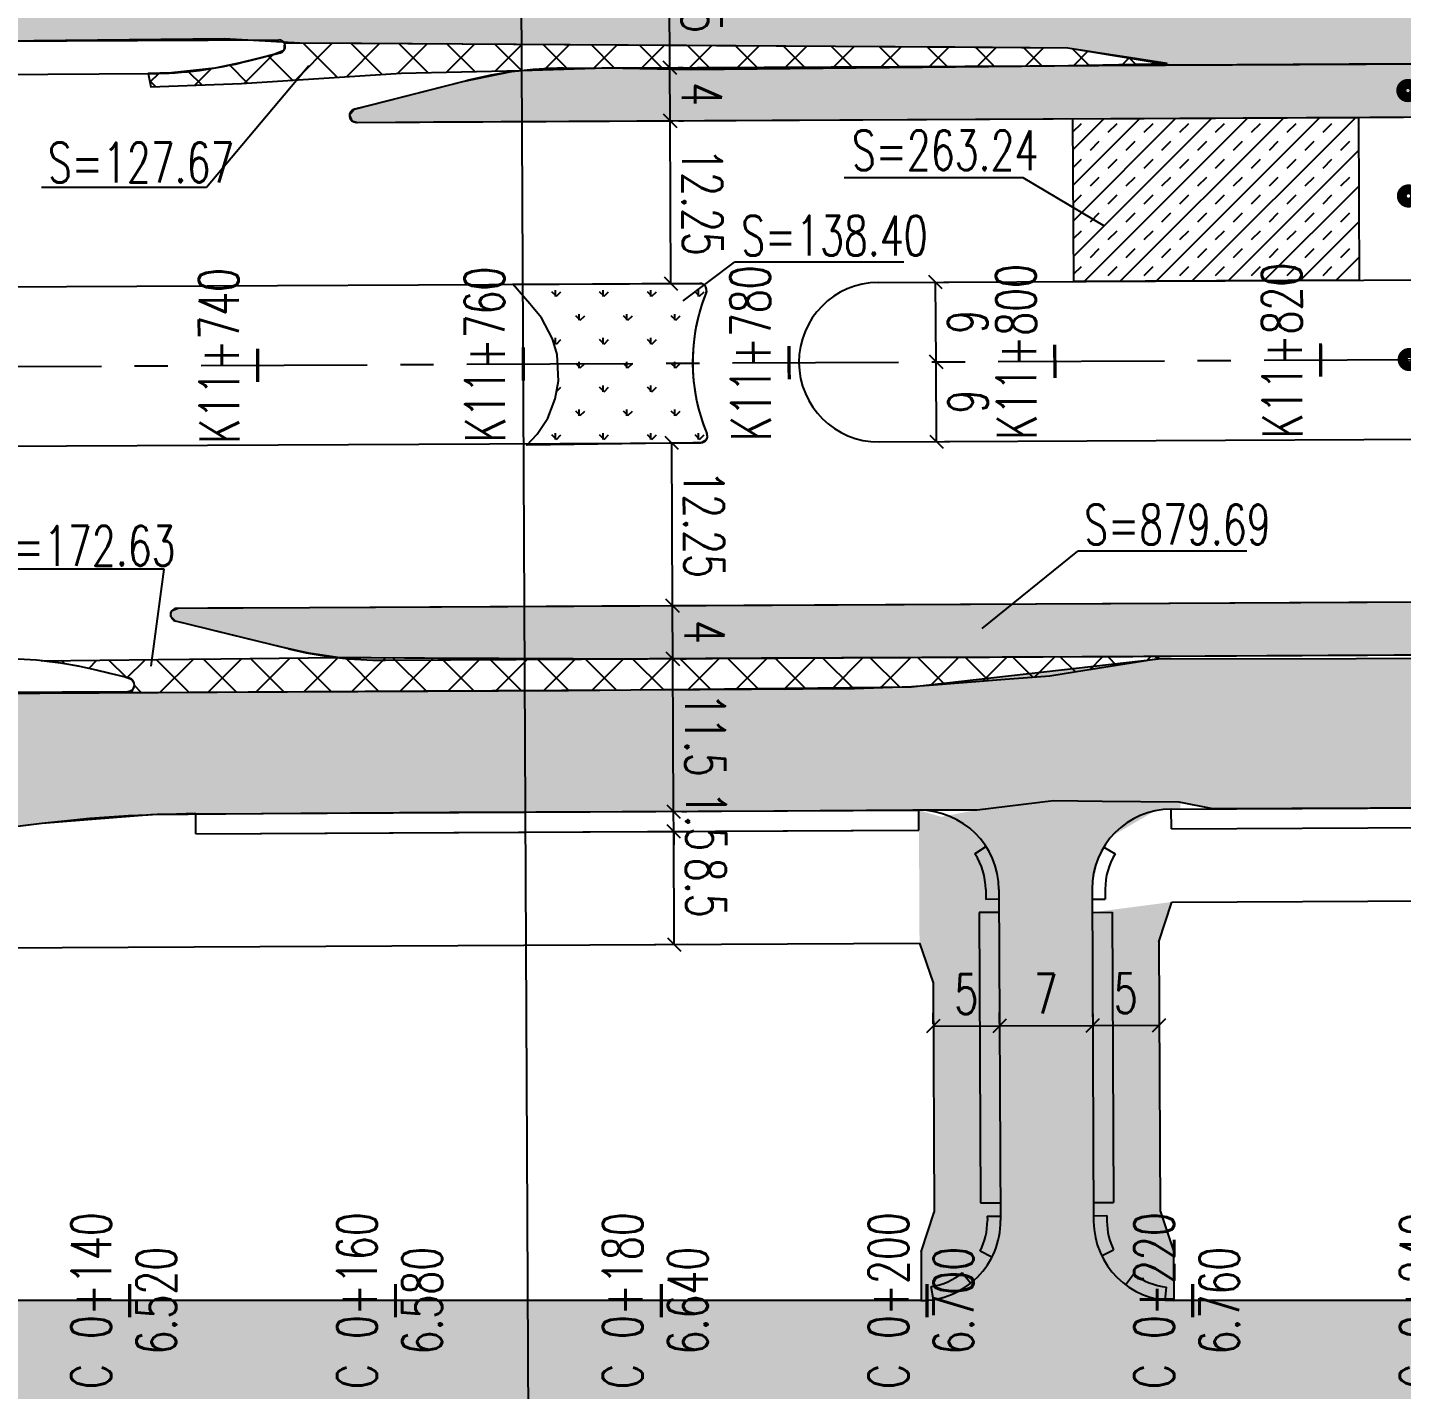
# Model space of a CAD drawing. Extents: x 113363 to 119694, y 18926 to 19620.
# Drawn here: x 115889.9 to 115993.3, y 19198.3 to 19300.8 of the extents above; entities that cross this region are included whole.
import ezdxf
from ezdxf.enums import TextEntityAlignment as Align

# ---------------------------------------------------------------- set-up
doc = ezdxf.new("R2010")
doc.units = 0
doc.linetypes.add('CENTER', pattern=[2, 1.25, -0.25, 0.25, -0.25])
doc.linetypes.add('CONTINOUS', pattern=[0])
for name, color, linetype in [('AXIS', 2, 'Continuous'), ('FW', 4, 'Continuous'), ('SZ-ZH-DIM', 7, 'Continuous'), ('人行道', 1, 'Continuous'), ('功能带', 2, 'Continuous'), ('对应标注', 1, 'Continuous'), ('拼接线', 7, 'Continuous'), ('无障碍', 3, 'Continuous'), ('树池绿化', 3, 'Continuous'), ('横断面宽度标注', 7, 'Continuous'), ('立道牙', 5, 'Continuous'), ('综合填充层', 12, 'Continuous'), ('计量填充层1', 30, 'Continuous'), ('计量填充层2', 241, 'Continuous'), ('计量填充层5', 100, 'Continuous'), ('辅助填充', 3, 'Continuous')]:
    doc.layers.add(name, color=color, linetype=linetype)
doc.styles.add('gpsxw', font='txt.shx', dxfattribs={"width": 0.7, "bigfont": 'hztxt.shx'})
doc.styles.add('hysztext', font='txtd.shx', dxfattribs={"width": 0.7, "bigfont": 'hztxt.shx'})
doc.styles.add('txtd', font='txtd.shx', dxfattribs={"width": 0.7, "bigfont": 'hztxt.shx'})
doc.dimstyles.get("Standard").update_dxf_attribs({"dimtxt": 3, "dimasz": 1, "dimexe": 1, "dimexo": 0.625, "dimgap": 0.9, "dimtad": 1, "dimdsep": 46, "dimtxsty": 'txtd', "dimblk": 'OBLIQUE', "dimcen": 0.09, "dimclrd": 256, "dimadec": 0, "dimazin": 0, "dimtfac": 1, "dimtix": 1, "dimtmove": 2, "dimatfit": 3, "dimfxl": 1, "dimtolj": 1, "dimtzin": 0, "dimlwd": -1, "dimarcsym": 0})
pattern_1 = [(90, (0, 0), (-1.79605, 1.79605), [0.47625, -3.11585]), (45, (0, 0), (-1.796051224, 1.796051224), [0.47625, -2.06375]), (135, (0, 0), (-1.796051224, -1.796051224), [0.47625, -2.06375])]

# ---------------------------------------------------------------- blocks, each defined once
blk = doc.blocks.new('_Oblique')
at = {"color": 0, "linetype": 'ByBlock', "lineweight": -2}
blk.add_line((-0.5, -0.5), (0.5, 0.5), dxfattribs=at)
blk = doc.blocks.new('*U196')
at = {"layer": '横断面宽度标注', "color": 0, "linetype": 'CONTINOUS', "lineweight": -2, "transparency": 16777216}
for p, q in [((115937.06, 19240.32), (115939.55, 19240.33)), ((115937.1, 19231.82), (115939.59, 19231.83))]:
    blk.add_line(p, q, dxfattribs=at)
at = {"layer": '横断面宽度标注', "linetype": 'CONTINOUS', "transparency": 16777216}
blk.add_line((115938.59, 19231.82), (115938.55, 19240.32), dxfattribs=at)
for p, rotation in [((115938.55, 19240.32), 90.28595695234429), ((115938.59, 19231.82), 270.2859569523443)]:
    blk.add_blockref('_Oblique', p, dxfattribs=dict(at, rotation=rotation))
at = {"layer": '横断面宽度标注', "color": 0, "linetype": 'CONTINOUS', "transparency": 16777216, "insert": (115940.97, 19236.09), "char_height": 3, "width": 0.000000001, "attachment_point": 5, "rotation": 270.286, "style": 'txtd'}
blk.add_mtext('\\A1;8.5', dxfattribs=at)
blk = doc.blocks.new('*U197')
at = {"layer": '横断面宽度标注', "linetype": 'CONTINOUS', "transparency": 16777216}
for p, q in [((115938.54, 19241.82), (115938.54, 19242.82)), ((115938.55, 19240.32), (115938.54, 19241.82)), ((115938.55, 19240.32), (115938.55, 19239.32))]:
    blk.add_line(p, q, dxfattribs=at)
at = {"layer": '横断面宽度标注', "color": 0, "linetype": 'CONTINOUS', "lineweight": -2, "transparency": 16777216}
for p, q in [((115939.17, 19241.83), (115939.54, 19241.83)), ((115937.06, 19240.32), (115939.55, 19240.33))]:
    blk.add_line(p, q, dxfattribs=at)
at = {"layer": '横断面宽度标注', "linetype": 'CONTINOUS', "transparency": 16777216}
for p, rotation in [((115938.54, 19241.82), 270.2859569526877), ((115938.55, 19240.32), 90.28595695268774)]:
    blk.add_blockref('_Oblique', p, dxfattribs=dict(at, rotation=rotation))
at = {"layer": '横断面宽度标注', "color": 0, "linetype": 'CONTINOUS', "transparency": 16777216, "insert": (115940.98, 19241.09), "char_height": 3, "width": 0.000000001, "attachment_point": 5, "rotation": 270.286, "style": 'txtd'}
blk.add_mtext('\\A1;1.5', dxfattribs=at)
blk = doc.blocks.new('*U198')
at = {"layer": '横断面宽度标注', "linetype": 'CONTINOUS', "transparency": 16777216}
blk.add_line((115938.54, 19241.82), (115938.48, 19253.32), dxfattribs=at)
at = {"layer": '横断面宽度标注', "color": 0, "linetype": 'CONTINOUS', "lineweight": -2, "transparency": 16777216}
for p, q in [((115939.11, 19253.33), (115939.48, 19253.33)), ((115939.17, 19241.83), (115939.54, 19241.83))]:
    blk.add_line(p, q, dxfattribs=at)
at = {"layer": '横断面宽度标注', "linetype": 'CONTINOUS', "transparency": 16777216}
for p, rotation in [((115938.48, 19253.32), 90.28595695268774), ((115938.54, 19241.82), 270.2859569526877)]:
    blk.add_blockref('_Oblique', p, dxfattribs=dict(at, rotation=rotation))
at = {"layer": '横断面宽度标注', "color": 0, "linetype": 'CONTINOUS', "transparency": 16777216, "insert": (115940.91, 19247.59), "char_height": 3, "width": 0.000000001, "attachment_point": 5, "rotation": 270.286, "style": 'txtd'}
blk.add_mtext('\\A1;11.5', dxfattribs=at)
blk = doc.blocks.new('*U199')
at = {"layer": '横断面宽度标注', "linetype": 'CONTINOUS', "transparency": 16777216}
blk.add_line((115938.48, 19253.32), (115938.46, 19257.32), dxfattribs=at)
at = {"layer": '横断面宽度标注', "color": 0, "linetype": 'CONTINOUS', "lineweight": -2, "transparency": 16777216}
for p, q in [((115939.09, 19257.33), (115939.46, 19257.33)), ((115939.11, 19253.33), (115939.48, 19253.33))]:
    blk.add_line(p, q, dxfattribs=at)
at = {"layer": '横断面宽度标注', "linetype": 'CONTINOUS', "transparency": 16777216}
for p, rotation in [((115938.46, 19257.32), 90.28595695268774), ((115938.48, 19253.32), 270.2859569526877)]:
    blk.add_blockref('_Oblique', p, dxfattribs=dict(at, rotation=rotation))
at = {"layer": '横断面宽度标注', "color": 0, "linetype": 'CONTINOUS', "transparency": 16777216, "insert": (115940.87, 19255.34), "char_height": 3, "width": 0.000000001, "attachment_point": 5, "rotation": 270.286, "style": 'txtd'}
blk.add_mtext('\\A1;4', dxfattribs=at)
blk = doc.blocks.new('*U200')
at = {"layer": '横断面宽度标注', "linetype": 'CONTINOUS', "transparency": 16777216}
blk.add_line((115938.46, 19257.32), (115938.4, 19269.57), dxfattribs=at)
at = {"layer": '横断面宽度标注', "color": 0, "linetype": 'CONTINOUS', "lineweight": -2, "transparency": 16777216}
for p, q in [((115939.03, 19269.58), (115939.4, 19269.58)), ((115939.09, 19257.33), (115939.46, 19257.33))]:
    blk.add_line(p, q, dxfattribs=at)
at = {"layer": '横断面宽度标注', "linetype": 'CONTINOUS', "transparency": 16777216}
for p, rotation in [((115938.4, 19269.57), 90.28595695268774), ((115938.46, 19257.32), 270.2859569526877)]:
    blk.add_blockref('_Oblique', p, dxfattribs=dict(at, rotation=rotation))
at = {"layer": '横断面宽度标注', "color": 0, "linetype": 'CONTINOUS', "transparency": 16777216, "insert": (115940.83, 19263.46), "char_height": 3, "width": 0.000000001, "attachment_point": 5, "rotation": 270.286, "style": 'txtd'}
blk.add_mtext('\\A1;12.25', dxfattribs=at)
blk = doc.blocks.new('*U201')
at = {"layer": '横断面宽度标注', "linetype": 'CONTINOUS', "transparency": 16777216}
blk.add_line((115958.32, 19269.67), (115958.29, 19275.67), dxfattribs=at)
at = {"layer": '横断面宽度标注', "color": 0, "linetype": 'CONTINOUS', "lineweight": -2, "transparency": 16777216}
for p, q in [((115958.91, 19275.68), (115959.29, 19275.68)), ((115958.94, 19269.68), (115959.32, 19269.68))]:
    blk.add_line(p, q, dxfattribs=at)
at = {"layer": '横断面宽度标注', "linetype": 'CONTINOUS', "transparency": 16777216}
for p, rotation in [((115958.29, 19275.67), 90.28595695268774), ((115958.32, 19269.67), 270.2859569526877)]:
    blk.add_blockref('_Oblique', p, dxfattribs=dict(at, rotation=rotation))
at = {"layer": '横断面宽度标注', "color": 0, "linetype": 'CONTINOUS', "transparency": 16777216, "insert": (115960.7, 19272.69), "char_height": 3, "width": 0.000000001, "attachment_point": 5, "rotation": 270.286, "style": 'txtd'}
blk.add_mtext('\\A1;6', dxfattribs=at)
blk = doc.blocks.new('*U203')
at = {"layer": '横断面宽度标注', "linetype": 'CONTINOUS', "transparency": 16777216}
blk.add_line((115958.29, 19275.67), (115958.26, 19281.67), dxfattribs=at)
at = {"layer": '横断面宽度标注', "color": 0, "linetype": 'CONTINOUS', "lineweight": -2, "transparency": 16777216}
for p, q in [((115958.88, 19281.68), (115959.26, 19281.68)), ((115958.91, 19275.68), (115959.29, 19275.68))]:
    blk.add_line(p, q, dxfattribs=at)
at = {"layer": '横断面宽度标注', "linetype": 'CONTINOUS', "transparency": 16777216}
for p, rotation in [((115958.26, 19281.67), 90.28595695268774), ((115958.29, 19275.67), 270.2859569526877)]:
    blk.add_blockref('_Oblique', p, dxfattribs=dict(at, rotation=rotation))
at = {"layer": '横断面宽度标注', "color": 0, "linetype": 'CONTINOUS', "transparency": 16777216, "insert": (115960.67, 19278.69), "char_height": 3, "width": 0.000000001, "attachment_point": 5, "rotation": 270.286, "style": 'txtd'}
blk.add_mtext('\\A1;6', dxfattribs=at)
blk = doc.blocks.new('*U204')
at = {"layer": '横断面宽度标注', "linetype": 'CONTINOUS', "transparency": 16777216}
blk.add_line((115938.34, 19281.57), (115938.28, 19293.82), dxfattribs=at)
at = {"layer": '横断面宽度标注', "color": 0, "linetype": 'CONTINOUS', "lineweight": -2, "transparency": 16777216}
for p, q in [((115938.91, 19293.83), (115939.28, 19293.83)), ((115938.97, 19281.58), (115939.34, 19281.58))]:
    blk.add_line(p, q, dxfattribs=at)
at = {"layer": '横断面宽度标注', "linetype": 'CONTINOUS', "transparency": 16777216}
for p, rotation in [((115938.28, 19293.82), 90.28595695268774), ((115938.34, 19281.57), 270.2859569526877)]:
    blk.add_blockref('_Oblique', p, dxfattribs=dict(at, rotation=rotation))
at = {"layer": '横断面宽度标注', "color": 0, "linetype": 'CONTINOUS', "transparency": 16777216, "insert": (115940.71, 19287.71), "char_height": 3, "width": 0.000000001, "attachment_point": 5, "rotation": 270.286, "style": 'txtd'}
blk.add_mtext('\\A1;12.25', dxfattribs=at)
blk = doc.blocks.new('*U205')
at = {"layer": '横断面宽度标注', "linetype": 'CONTINOUS', "transparency": 16777216}
blk.add_line((115938.28, 19293.82), (115938.26, 19297.82), dxfattribs=at)
at = {"layer": '横断面宽度标注', "color": 0, "linetype": 'CONTINOUS', "lineweight": -2, "transparency": 16777216}
for p, q in [((115938.89, 19297.83), (115939.26, 19297.83)), ((115938.91, 19293.83), (115939.28, 19293.83))]:
    blk.add_line(p, q, dxfattribs=at)
at = {"layer": '横断面宽度标注', "linetype": 'CONTINOUS', "transparency": 16777216}
for p, rotation in [((115938.26, 19297.82), 90.28595695268774), ((115938.28, 19293.82), 270.2859569526877)]:
    blk.add_blockref('_Oblique', p, dxfattribs=dict(at, rotation=rotation))
at = {"layer": '横断面宽度标注', "color": 0, "linetype": 'CONTINOUS', "transparency": 16777216, "insert": (115940.67, 19295.84), "char_height": 3, "width": 0.000000001, "attachment_point": 5, "rotation": 270.286, "style": 'txtd'}
blk.add_mtext('\\A1;4', dxfattribs=at)
blk = doc.blocks.new('*U206')
at = {"layer": '横断面宽度标注', "linetype": 'CONTINOUS', "transparency": 16777216}
blk.add_line((115938.26, 19297.82), (115938.21, 19309.32), dxfattribs=at)
at = {"layer": '横断面宽度标注', "color": 0, "linetype": 'CONTINOUS', "lineweight": -2, "transparency": 16777216}
for p, q in [((115938.83, 19309.33), (115939.21, 19309.33)), ((115938.89, 19297.83), (115939.26, 19297.83))]:
    blk.add_line(p, q, dxfattribs=at)
at = {"layer": '横断面宽度标注', "linetype": 'CONTINOUS', "transparency": 16777216}
for p, rotation in [((115938.21, 19309.32), 90.28595695268774), ((115938.26, 19297.82), 270.2859569526877)]:
    blk.add_blockref('_Oblique', p, dxfattribs=dict(at, rotation=rotation))
at = {"layer": '横断面宽度标注', "color": 0, "linetype": 'CONTINOUS', "transparency": 16777216, "insert": (115940.63, 19303.59), "char_height": 3, "width": 0.000000001, "attachment_point": 5, "rotation": 270.286, "style": 'txtd'}
blk.add_mtext('\\A1;11.5', dxfattribs=at)
blk = doc.blocks.new('*U326')
at = {"layer": '横断面宽度标注', "color": 0, "linetype": 'CONTINOUS', "lineweight": -2, "transparency": 16777216}
for p, q in [((115958.08, 19225.85), (115958.08, 19226.66)), ((115963.08, 19225.88), (115963.08, 19226.69))]:
    blk.add_line(p, q, dxfattribs=at)
at = {"layer": '横断面宽度标注', "linetype": 'CONTINOUS', "transparency": 16777216}
blk.add_line((115958.08, 19225.66), (115963.08, 19225.69), dxfattribs=at)
for p, rotation in [((115958.08, 19225.66), 180.2859569522713), ((115963.08, 19225.69), 0.2859569522712865)]:
    blk.add_blockref('_Oblique', p, dxfattribs=dict(at, rotation=rotation))
at = {"layer": '横断面宽度标注', "color": 0, "linetype": 'CONTINOUS', "transparency": 16777216, "insert": (115960.57, 19228.08), "char_height": 3, "width": 0.000000001, "attachment_point": 5, "rotation": 0.286, "style": 'txtd'}
blk.add_mtext('\\A1;5', dxfattribs=at)
blk = doc.blocks.new('*U327')
at = {"layer": '横断面宽度标注', "color": 0, "linetype": 'CONTINOUS', "lineweight": -2, "transparency": 16777216}
for p, q in [((115963.08, 19225.88), (115963.08, 19226.69)), ((115970.08, 19226.35), (115970.08, 19226.72))]:
    blk.add_line(p, q, dxfattribs=at)
at = {"layer": '横断面宽度标注', "linetype": 'CONTINOUS', "transparency": 16777216}
blk.add_line((115963.08, 19225.69), (115970.08, 19225.72), dxfattribs=at)
for p, rotation in [((115963.08, 19225.69), 180.2859569522688), ((115970.08, 19225.72), 0.2859569522688312)]:
    blk.add_blockref('_Oblique', p, dxfattribs=dict(at, rotation=rotation))
at = {"layer": '横断面宽度标注', "color": 0, "linetype": 'CONTINOUS', "transparency": 16777216, "insert": (115966.57, 19228.11), "char_height": 3, "width": 0.000000001, "attachment_point": 5, "rotation": 0.286, "style": 'txtd'}
blk.add_mtext('\\A1;7', dxfattribs=at)
blk = doc.blocks.new('*U328')
at = {"layer": '横断面宽度标注', "color": 0, "linetype": 'CONTINOUS', "lineweight": -2, "transparency": 16777216}
for p, q in [((115970.08, 19226.35), (115970.08, 19226.72)), ((115975.08, 19225.12), (115975.09, 19224.75))]:
    blk.add_line(p, q, dxfattribs=at)
at = {"layer": '横断面宽度标注', "linetype": 'CONTINOUS', "transparency": 16777216}
blk.add_line((115970.08, 19225.72), (115975.08, 19225.75), dxfattribs=at)
for p, rotation in [((115970.08, 19225.72), 180.2859569522688), ((115975.08, 19225.75), 0.2859569522688312)]:
    blk.add_blockref('_Oblique', p, dxfattribs=dict(at, rotation=rotation))
at = {"layer": '横断面宽度标注', "color": 0, "linetype": 'CONTINOUS', "transparency": 16777216, "insert": (115972.57, 19228.14), "char_height": 3, "width": 0.000000001, "attachment_point": 5, "rotation": 0.286, "style": 'txtd'}
blk.add_mtext('\\A1;5', dxfattribs=at)

msp = doc.modelspace()

# ---------------------------------------------------------------- hatches: boundary and pattern name
at = {"layer": '综合填充层', "linetype": 'CONTINOUS'}
h = msp.add_hatch(dxfattribs=at)
h.set_pattern_fill('CROSS', color=256, scale=0.25, style=0)
h.paths.add_polyline_path([(116116.336, 19216.256), (116113.593, 19210), (116113.593, 19205), (116096.381, 19205), (116080.325, 19205), (116051.812, 19205), (116021.161, 19205), (115995.825, 19205), (115976.184, 19205), (115976.166, 19208.762), (115975.151, 19211.757), (115975.05, 19232.007), (115976.035, 19235.012), (115970.038, 19234.23), (115970.033, 19235.23), (115970.03, 19235.982), (115970.534, 19238.419), (115971.526, 19239.976), (115974.784, 19241.881), (115976.69, 19242.015), (115976.69, 19242.533), (115967.143, 19242.616), (115963.237, 19242.246), (115960.353, 19241.75), (115958.69, 19241.419), (115957, 19241.917), (115957.05, 19231.917), (115958.065, 19228.922), (115958.151, 19211.672), (115957.166, 19208.667), (115957.154, 19205), (115943.544, 19205), (115858.841, 19205), (115762.56, 19205), (115761.743, 19205.067), (115760.764, 19205.334), (115760.108, 19205.642), (115759.586, 19205.981), (115759.218, 19206.28), (115758.665, 19206.864), (115758.159, 19207.625), (115757.87, 19208.377), (115756.467, 19192.657), (115755.75, 19189.794), (115761.528, 19187.02), (115766.969, 19192), (115863.815, 19192), (115958.934, 19192), (116089.664, 19192), (116127.708, 19192), (116139.465, 19192), (116145.717, 19189.101), (116149.285, 19191.723), (116150.43, 19192.693), (116149.867, 19194.091), (116147.572, 19196.346), (116143.652, 19200.076), (116140.997, 19202.519), (116139.358, 19204.007), (116134.813, 19204), (116131.638, 19204), (116129.627, 19204), (116128.256, 19204), (116127.132, 19204), (116126.705, 19204.173), (116126.618, 19204.682), (116127.176, 19205.545), (116127.836, 19206.71), (116128.466, 19208.102), (116128.966, 19209.567), (116129.294, 19210.924), (116129.398, 19211.512), (116129.523, 19212.3), (116128.47, 19213.208), (116126.8, 19214.536), (116125.398, 19215.636), (116123.787, 19217.118), (116122.724, 19218.095), (116121.826, 19218.92), (116121.079, 19219.607), (116120.724, 19219.49), (116116.887, 19217.155)])
at = {"layer": '计量填充层1'}
h = msp.add_hatch(dxfattribs=at)
h.set_pattern_fill('NET', color=256, scale=0.8, angle=45, style=0)
h.paths.add_polyline_path([(115975.68, 19298.127), (115972.637, 19298.605), (115971.128, 19298.842), (115969.988, 19299.021), (115968.203, 19299.301), (115959.704, 19299.355), (115941.78, 19299.47), (115915.055, 19299.642), (115909.252, 19299.679), (115909.207, 19299.11), (115908.52, 19298.834), (115907.354, 19298.537), (115905.923, 19298.177), (115904.001, 19297.79), (115900.749, 19297.427), (115898.996, 19297.378), (115899.203, 19296.379), (115906.01, 19296.635), (115918.034, 19297.398), (115927.124, 19297.604), (115933.449, 19297.8), (115939.872, 19297.674), (115967.196, 19297.968)])
h = msp.add_hatch(dxfattribs=at)
h.set_pattern_fill('NET', color=256, scale=0.8, angle=45, style=0)
h.paths.add_polyline_path([(115975.023, 19253.32), (115968.851, 19252.34), (115966.852, 19252.022), (115963.489, 19251.753), (115958.436, 19251.367), (115956.451, 19251.215), (115952.165, 19251.049), (115940.512, 19250.988), (115919.727, 19250.88), (115897.733, 19250.765), (115897.958, 19251.275), (115897.953, 19251.488), (115897.799, 19251.744), (115897.177, 19251.955), (115896.12, 19252.214), (115894.969, 19252.495), (115893.855, 19252.74), (115892.6, 19252.963), (115890.955, 19253.174), (115899.74, 19253.266), (115904.462, 19253.316), (115911.043, 19253.386), (115914.189, 19253.419), (115936.566, 19253.315), (115946.008, 19253.362), (115955.654, 19253.41), (115962.311, 19253.443), (115970.397, 19253.484), (115973.1, 19253.497), (115975.016, 19253.507)])
at = {"layer": '计量填充层2'}
h = msp.add_hatch(dxfattribs=at)
h.set_pattern_fill('TRANS', color=256, scale=0.4, angle=45, style=0)
h.paths.add_polyline_path([(116540.299, 19298.996), (116540.311, 19296.918), (116428.995, 19296.273), (116429.491, 19296.813), (116429.31, 19297.159), (116427.362, 19297.347), (116378.402, 19299.551), (116368.314, 19299.97), (116323.077, 19299.744), (116307.22, 19299.789), (116258.99, 19299.557), (116213.718, 19299.368), (116192.121, 19299.322), (116178.041, 19299.293), (116135.653, 19298.809), (115975.916, 19298.012), (115968.203, 19299.301), (115910.417, 19299.671), (115904.744, 19300), (115890.385, 19299.835), (115810.954, 19299.439), (115785.566, 19299.335), (115774.813, 19299.672), (115768.256, 19300.592), (115763.076, 19302.963), (115755.183, 19308.803), (115755.276, 19309.789), (115752.029, 19313.518), (115749.546, 19317.026), (115747.688, 19320.46), (115754.376, 19323.854), (115756.562, 19320.169), (115759.085, 19316.888), (115761.579, 19314.358), (115764.2, 19312.258), (115768.175, 19309.885), (115770.958, 19308.684), (115775.48, 19307.39), (115779.964, 19306.828), (115782.958, 19306.799), (115813.309, 19306.95), (115820.588, 19306.911), (115824.175, 19307.333), (115825.464, 19308.625), (115825.757, 19310.48), (115824.996, 19312.038), (115823.86, 19312.803), (115822.781, 19312.998), (115822.759, 19317.498), (115823.695, 19317.502), (115825.276, 19317.705), (115827.002, 19318.474), (115827.884, 19319.174), (115828.817, 19320.323), (115829.454, 19321.706), (115829.69, 19322.823), (115829.729, 19323.517), (115836.729, 19323.51), (115836.763, 19316.818), (115837.165, 19314.688), (115837.529, 19313.913), (115838.404, 19312.723), (115839.792, 19311.634), (115841.2, 19311.054), (115842.341, 19310.862), (115844.377, 19310.855), (115899.932, 19311.133), (115914.942, 19309.208), (115968.249, 19309.474), (115970.303, 19309.847), (115971.646, 19310.548), (115972.499, 19311.269), (115973.211, 19312.145), (115973.934, 19313.647), (115974.167, 19314.687), (115974.219, 19315.504), (115981.219, 19315.538), (115981.328, 19314.427), (115981.634, 19313.375), (115982.143, 19312.368), (115982.805, 19311.505), (115983.433, 19310.914), (115984.433, 19310.254), (115985.468, 19309.829), (115986.511, 19309.61), (115987.249, 19309.569), (116042.766, 19309.846), (116026.556, 19308.632), (116000, 19306.689), (115991.087, 19306.699), (115990.486, 19306.545), (115989.792, 19305.895), (115989.485, 19305.536), (115989.074, 19304.298), (115989.17, 19303.575), (115989.521, 19302.694), (115990.064, 19302.117), (115990.795, 19301.699), (116009.429, 19301.888), (116074.154, 19302.21), (116091.21, 19302.299), (116094.412, 19302.542), (116096.229, 19302.798), (116099.082, 19303.264), (116101.221, 19303.718), (116103.949, 19304.365), (116107.439, 19305.429), (116109.32, 19306.119), (116111.374, 19307.06), (116116.209, 19309.785), (116117.565, 19310.591), (116118.858, 19311.465), (116120.48, 19312.709), (116121.791, 19313.741), (116124.353, 19315.414), (116126.322, 19316.884), (116128.102, 19318.451), (116129.505, 19319.88), (116131.078, 19321.74), (116134.23, 19325.789), (116139.751, 19321.49), (116137.773, 19318.95), (116136.288, 19316.982), (116134.802, 19315.3), (116133.344, 19313.783), (116131.514, 19312.101), (116130.301, 19310.834), (116128.714, 19309.155), (116127.596, 19307.791), (116127.292, 19307.005), (116127.356, 19306.092), (116127.743, 19305.402), (116128.78, 19304.769), (116158.924, 19305.483), (116183.112, 19305.946), (116216.353, 19306.204), (116233.412, 19306.383), (116249.513, 19306.673), (116253.988, 19307.22), (116261.527, 19309.277), (116265.899, 19311.446), (116269.208, 19313.464), (116273.202, 19315.896), (116276.102, 19317.666), (116280.35, 19312.102), (116279.615, 19311.554), (116278.453, 19310.736), (116277.409, 19310.049), (116275.62, 19308.972), (116274.664, 19308.445), (116274.4, 19308.017), (116274.584, 19307.617), (116274.782, 19307.518), (116274.902, 19307.504), (116332.927, 19307.794), (116333.625, 19307.934), (116334.049, 19308.433), (116333.934, 19309.371), (116333.13, 19309.97), (116332.154, 19310.61), (116331.308, 19311.189), (116329.72, 19312.337), (116328.264, 19313.465), (116326.227, 19315.177), (116324.206, 19317.046), (116329.081, 19322.07), (116330.042, 19321.068), (116332.54, 19319.01), (116334.727, 19317.345), (116337.335, 19315.593), (116340.862, 19313.575), (116345.37, 19311.511), (116352.09, 19309.365), (116355.157, 19308.72), (116357.515, 19308.359), (116360.781, 19308.047), (116373.846, 19307.998), (116417.222, 19308.214), (116417.69, 19308.546), (116417.714, 19308.788), (116417.421, 19309.192), (116416.777, 19309.709), (116415.548, 19310.74), (116413.751, 19312.359), (116411.57, 19314.523), (116410.344, 19315.849), (116408.817, 19317.626), (116407.45, 19319.378), (116398.908, 19330.743), (116404.504, 19334.948), (116413.45, 19323.045), (116415.483, 19320.602), (116416.903, 19319.076), (116418.16, 19317.825), (116420.043, 19316.107), (116421.86, 19314.606), (116423.68, 19313.24), (116425.301, 19312.126), (116427.22, 19310.925), (116429.207, 19309.803), (116431.546, 19308.63), (116433.796, 19307.641), (116436.074, 19306.763), (116438.697, 19305.92), (116441.571, 19305.167), (116444.323, 19304.614), (116445.884, 19304.372), (116447.772, 19304.145), (116450.516, 19303.944), (116452.873, 19303.893), (116456.54, 19303.911), (116487.254, 19304.064), (116491.219, 19304.055), (116506.4, 19302.852), (116509.727, 19302.578), (116512.404, 19302.321), (116516.598, 19301.96), (116523.737, 19301.185), (116528.205, 19300.665), (116532.946, 19300.064), (116536.695, 19299.53)])
h.paths.add_polyline_path([(116254.058, 19304.92), (116268.677, 19304.92), (116268.677, 19300.849), (116254.058, 19300.849)])
h = msp.add_hatch(dxfattribs=at)
h.set_pattern_fill('TRANS', color=256, scale=0.3, angle=45, style=0)
h.paths.add_polyline_path([(115968.65, 19281.725), (115968.589, 19293.975), (115990.078, 19294.082), (115990.139, 19281.833)])
h = msp.add_hatch(dxfattribs=at)
h.set_pattern_fill('TRANS', color=256, scale=0.4, angle=45, style=0)
h.paths.add_polyline_path([(116055.75, 19242.421), (116046.909, 19242.365), (116032.899, 19242.296), (116026.196, 19242.262), (116012.576, 19242.194), (116003.675, 19242.185), (115990.98, 19242.086), (115979.128, 19242.027), (115976.586, 19242.534), (115970.799, 19242.584), (115967.131, 19242.616), (115961.381, 19241.927), (115956.55, 19241.914), (115946.09, 19241.862), (115934.66, 19241.805), (115921.673, 19241.74), (115910.483, 19241.685), (115899.198, 19241.571), (115891.002, 19240.914), (115884.815, 19240.16), (115881.782, 19239.791), (115870.096, 19239.733), (115839.614, 19239.581), (115832.967, 19240.323), (115825.781, 19241.125), (115814.085, 19242.422), (115806.398, 19242.881), (115788.752, 19242.827), (115779.003, 19242.696), (115773.052, 19241.546), (115766.937, 19239.085), (115763.684, 19237.016), (115760.319, 19234.155), (115757.004, 19230.278), (115755.253, 19227.535), (115748.728, 19231.221), (115750.388, 19233.891), (115752.799, 19237.055), (115755.016, 19239.215), (115756.649, 19240.9), (115761.399, 19244.532), (115765.228, 19246.778), (115767.746, 19248.029), (115771.239, 19249.315), (115773.659, 19249.701), (115780.836, 19250.189), (115788.031, 19250.189), (115804.143, 19250.404), (115823.854, 19250.502), (115863.651, 19250.701), (115881.948, 19250.683), (115904.199, 19250.799), (115930.633, 19250.937), (115956.451, 19251.215), (115975.023, 19253.32), (116004.79, 19253.371), (115994.893, 19252.407), (115994.54, 19251.114), (115994.973, 19249.814), (115997.984, 19248.195), (116000, 19247.367), (116005.602, 19247.013), (116024.292, 19245.782), (116039.556, 19244.147)])
at = {"layer": '计量填充层5', "linetype": 'CONTINOUS'}
h = msp.add_hatch(dxfattribs=at)
h.set_pattern_fill('GRASS', color=256, scale=0.1, style=0)
h.set_pattern_definition(pattern_1)
h.paths.add_polyline_path([(116169.155, 19298.976), (116156.32, 19298.912), (116133.453, 19298.798), (116117.455, 19298.718), (116101.696, 19298.64), (116078.467, 19298.524), (116059.527, 19298.429), (116043.347, 19298.348), (116029.248, 19298.278), (115989.397, 19298.079), (115968.253, 19297.974), (115947.909, 19297.776), (115933.133, 19297.798), (115929.039, 19297.753), (115926.311, 19297.503), (115922.659, 19296.768), (115917.346, 19295.411), (115915.26, 19294.879), (115914.522, 19294.69), (115914.147, 19294.237), (115914.313, 19293.833), (115914.741, 19293.706), (115920.474, 19293.735), (115971.448, 19293.989), (115998.979, 19294.127), (116034.526, 19294.304), (116078.177, 19294.522), (116090.832, 19294.585), (116106.912, 19294.666), (116107.113, 19294.667), (116106.936, 19294.857), (116106.81, 19295.15), (116106.786, 19295.533), (116106.966, 19296.002), (116107.27, 19296.287), (116107.525, 19296.4), (116108.171, 19296.448), (116122.251, 19297.028), (116149.761, 19298.162)])
h = msp.add_hatch(dxfattribs=at)
h.set_pattern_fill('GRASS', color=256, scale=0.1, style=0)
h.set_pattern_definition(pattern_1)
h.paths.add_polyline_path([(115941.046, 19270.277), (115941.078, 19270.006), (115940.975, 19269.773), (115940.676, 19269.594), (115939.988, 19269.582), (115927.489, 19269.407), (115928.267, 19270.226), (115929.064, 19271.446), (115929.632, 19272.896), (115929.871, 19274.242), (115929.769, 19276.238), (115929.424, 19277.417), (115928.602, 19279), (115927.727, 19280.048), (115926.433, 19281.515), (115927.763, 19281.521), (115928.734, 19281.526), (115936.152, 19281.563), (115940.527, 19281.585), (115940.705, 19281.553), (115940.928, 19281.387), (115941.018, 19280.982), (115940.854, 19280.539), (115940.67, 19280.014), (115940.458, 19279.306), (115940.33, 19278.793), (115940.173, 19278.012), (115940.055, 19277.161), (115940.006, 19276.614), (115939.976, 19275.931), (115939.986, 19275.059), (115940.045, 19274.238), (115940.166, 19273.335), (115940.27, 19272.785), (115940.492, 19271.877), (115940.718, 19271.145)])
h = msp.add_hatch(dxfattribs=at)
h.set_pattern_fill('GRASS', color=256, scale=0.1, style=0)
h.set_pattern_definition(pattern_1)
h.paths.add_polyline_path([(115913.279, 19253.409), (115911.05, 19253.749), (115909.048, 19254.198), (115906.266, 19254.879), (115904.001, 19255.433), (115901.79, 19255.974), (115901.06, 19256.153), (115900.696, 19256.509), (115900.698, 19256.776), (115900.804, 19256.968), (115901.264, 19257.139), (115903.497, 19257.15), (115911.141, 19257.188), (115924.73, 19257.256), (115933.132, 19257.298), (115954.489, 19257.404), (115971.445, 19257.489), (115989.367, 19257.578), (116015.389, 19257.708), (116030.308, 19257.783), (116042.903, 19257.846), (116066.687, 19257.964), (116086.452, 19258.063), (116097.882, 19258.12), (116107.515, 19258.191), (116107.093, 19257.754), (116107.073, 19257.059), (116107.533, 19256.569), (116108.502, 19256.473), (116128.185, 19255.846), (116155.307, 19254.982), (116171.525, 19254.441), (116160.657, 19254.433), (116146.086, 19254.361), (116117.18, 19254.216), (116100.141, 19254.131), (116076.834, 19254.015), (116059.199, 19253.927), (116030.203, 19253.782), (116022.505, 19253.744), (115987.795, 19253.571), (115969.298, 19253.478), (115945.159, 19253.358), (115928.309, 19253.274)])

# ---------------------------------------------------------------- linework, layer by layer
at = {"layer": 'AXIS', "color": 211, "linetype": 'CENTER', "ltscale": 10}
msp.add_line((113543.008, 19263.619), (119536.495, 19293.532), dxfattribs=at)
at = {"layer": 'FW', "linetype": 'CONTINOUS'}
msp.add_line((115927.727, 19176.743), (115926.604, 19401.716), dxfattribs=at)
at = {"layer": 'SZ-ZH-DIM'}
for points in [[(115987.227, 19277.068, 0.25, 0.25, 0), (115987.239, 19274.568, 0.25, 0.25, 0)], [(115907.228, 19276.669, 0.25, 0.25, 0), (115907.24, 19274.169, 0.25, 0.25, 0)], [(115927.228, 19276.769, 0.25, 0.25, 0), (115927.24, 19274.269, 0.25, 0.25, 0)], [(115947.228, 19276.868, 0.25, 0.25, 0), (115947.24, 19274.368, 0.25, 0.25, 0)], [(115967.227, 19276.968, 0.25, 0.25, 0), (115967.24, 19274.468, 0.25, 0.25, 0)], [(115897.61, 19206.25, 0.25, 0.25, 0), (115897.61, 19203.75, 0.25, 0.25, 0)], [(115917.61, 19206.25, 0.25, 0.25, 0), (115917.61, 19203.75, 0.25, 0.25, 0)], [(115937.61, 19206.25, 0.25, 0.25, 0), (115937.61, 19203.75, 0.25, 0.25, 0)], [(115957.61, 19206.25, 0.25, 0.25, 0), (115957.61, 19203.75, 0.25, 0.25, 0)], [(115977.61, 19206.25, 0.25, 0.25, 0), (115977.61, 19203.75, 0.25, 0.25, 0)]]:
    msp.add_lwpolyline(points, format="xyseb", dxfattribs=at)
at = {"layer": '人行道', "linetype": 'Continuous', "ltscale": 10}
for p, q in [((115975.05, 19232.007), (115976.035, 19235.012)), ((115976.035, 19235.012), (116056.973, 19235.416)), ((115816.655, 19231.216), (115957.05, 19231.917)), ((115957.05, 19231.917), (115958.065, 19228.922)), ((115975.05, 19232.007), (115975.151, 19211.757)), ((115975.05, 19232.007), (115975.151, 19211.757)), ((115958.065, 19228.922), (115958.151, 19211.672)), ((115958.065, 19228.922), (115958.151, 19211.672)), ((115957.166, 19208.667), (115958.151, 19211.672)), ((115957.166, 19208.667), (115958.151, 19211.672)), ((115975.151, 19211.757), (115976.166, 19208.762)), ((115975.151, 19211.757), (115976.166, 19208.762))]:
    msp.add_line(p, q, dxfattribs=at)
at = {"layer": '人行道', "linetype": 'Continuous'}
for p, q in [((115957.166, 19208.667), (115957.184, 19205)), ((115957.166, 19208.667), (115957.184, 19205)), ((115976.166, 19208.762), (115976.184, 19205)), ((115976.166, 19208.762), (115976.184, 19205))]:
    msp.add_line(p, q, dxfattribs=at)
at = {"layer": '功能带', "linetype": 'CONTINOUS'}
for points in [[(115993.432, 19296.1, 1, 1, 1), (115994.182, 19296.1, 1, 1, 1)], [(115993.472, 19288.164, 1, 1, 1), (115994.222, 19288.164, 1, 1, 1)], [(115993.533, 19275.851, 1, 1, 1), (115994.283, 19275.851, 1, 1, 1)]]:
    msp.add_lwpolyline(points, format="xyseb", close=True, dxfattribs=at)
at = {"layer": '对应标注', "linetype": 'CONTINOUS'}
for p, q in [((115911.091, 19297.961), (115903.377, 19288.808)), ((115964.846, 19289.525), (115951.369, 19289.525)), ((115970.979, 19285.897), (115964.846, 19289.525)), ((115903.377, 19288.808), (115890.963, 19288.808)), ((115939.254, 19280.259), (115943.136, 19283.173)), ((115955.877, 19283.173), (115943.136, 19283.173)), ((115961.773, 19255.592), (115968.954, 19261.423)), ((115981.695, 19261.423), (115968.954, 19261.423)), ((115900.19, 19260.08), (115886.454, 19260.08)), ((115899.21, 19252.768), (115900.19, 19260.08))]:
    msp.add_line(p, q, dxfattribs=at)
at = {"layer": '拼接线'}
msp.add_line((115927.727, 19176.743), (115926.604, 19401.716), dxfattribs=at)
at = {"layer": '无障碍', "linetype": 'CONTINOUS'}
for p, q in [((115962.061, 19239.185), (115961.223, 19238.64)), ((115961.223, 19238.64), (115961.642, 19238.913)), ((115970.917, 19239.151), (115971.769, 19238.628)), ((115962.03, 19235.942), (115962.033, 19235.212)), ((115971.03, 19235.987), (115971.033, 19235.235)), ((115963.033, 19235.217), (115962.033, 19235.212)), ((115970.033, 19235.23), (115971.033, 19235.235)), ((115962.152, 19211.354), (115963.152, 19211.359)), ((115962.152, 19211.354), (115963.152, 19211.359)), ((115962.152, 19211.354), (115962.154, 19211.025)), ((115962.152, 19211.354), (115962.154, 19211.025)), ((115970.152, 19211.394), (115971.152, 19211.399)), ((115970.152, 19211.394), (115971.152, 19211.399)), ((115971.152, 19211.399), (115971.154, 19210.975)), ((115971.152, 19211.399), (115971.154, 19210.975)), ((115962.493, 19208.262), (115961.603, 19208.719)), ((115962.493, 19208.262), (115961.603, 19208.719)), ((115970.755, 19208.383), (115971.655, 19208.819)), ((115970.755, 19208.383), (115971.655, 19208.819)), ((115960.89, 19206.305), (115960.267, 19207.087)), ((115960.89, 19206.305), (115960.267, 19207.087)), ((115972.554, 19206.201), (115973.154, 19207.001)), ((115972.554, 19206.201), (115973.154, 19207.001)), ((115958.092, 19205.074), (115957.935, 19206.061)), ((115958.092, 19205.074), (115957.935, 19206.061)), ((115975.536, 19205.032), (115975.639, 19206.027)), ((115975.536, 19205.032), (115975.639, 19206.027))]:
    msp.add_line(p, q, dxfattribs=at)
for centre, start, end in [((115957.03, 19235.917), 0.28596, 33.0059), ((115976.03, 19236.012), 148.44693, 180.28596), ((115957.154, 19211), 332.85361, 0.28596), ((115957.154, 19211), 332.85361, 0.28596), ((115976.154, 19211), 180.28596, 205.86202), ((115976.154, 19211), 180.28596, 205.86202), ((115957.154, 19211), 278.98819, 308.50392), ((115957.154, 19211), 278.98819, 308.50392), ((115976.154, 19211), 233.11968, 264.08015), ((115976.154, 19211), 233.11968, 264.08015)]:
    msp.add_arc(centre, 5, start, end, dxfattribs=at)
at = {"layer": '树池绿化', "linetype": 'CONTINOUS'}
for p, q in [((115976.007, 19240.512), (115976, 19242.012)), ((115976.007, 19240.512), (115976, 19242.012)), ((115902.595, 19240.145), (115902.587, 19241.645)), ((115902.595, 19240.145), (115902.587, 19241.645)), ((115957.007, 19240.417), (115957, 19241.917)), ((115957.007, 19240.417), (115957, 19241.917)), ((115902.595, 19240.145), (115957.007, 19240.417)), ((115902.595, 19240.145), (115936.57, 19240.315)), ((115936.57, 19240.315), (115957.007, 19240.417)), ((115976.007, 19240.512), (116006.721, 19240.665)), ((115976.007, 19240.512), (116006.721, 19240.665)), ((115963.038, 19234.217), (115961.538, 19234.21)), ((115963.038, 19234.217), (115961.538, 19234.21)), ((115961.538, 19234.21), (115961.647, 19212.352)), ((115961.538, 19234.21), (115961.647, 19212.352)), ((115970.038, 19234.23), (115971.538, 19234.237)), ((115970.038, 19234.23), (115971.538, 19234.237)), ((115971.538, 19234.237), (115971.647, 19212.402)), ((115971.538, 19234.237), (115971.647, 19212.402)), ((115961.647, 19212.352), (115963.147, 19212.359)), ((115961.647, 19212.352), (115963.147, 19212.359)), ((115970.147, 19212.394), (115971.647, 19212.402)), ((115970.147, 19212.394), (115971.647, 19212.402))]:
    msp.add_line(p, q, dxfattribs=at)
at = {"layer": '立道牙'}
for p, q in [((115781.989, 19299.294), (115908.817, 19299.927)), ((115906.47, 19298.311), (115908.944, 19298.943)), ((115930.26, 19297.784), (116208.981, 19299.175)), ((115733.25, 19296.551), (115899.198, 19297.379)), ((115914.522, 19294.69), (115922.989, 19296.852)), ((115914.649, 19293.706), (116224.632, 19295.253)), ((115953.943, 19281.652), (116187.342, 19282.817)), ((115733.25, 19280.55), (115940.527, 19281.585)), ((115954.003, 19269.652), (116187.539, 19270.818)), ((115733.25, 19268.55), (115940.587, 19269.585)), ((115901.177, 19257.138), (116187.762, 19258.569)), ((115909.548, 19254.076), (115901.06, 19256.153)), ((115916.828, 19253.216), (116187.84, 19254.569)), ((115897.586, 19251.855), (115895.106, 19252.462)), ((115782.233, 19250.295), (115897.469, 19250.87)), ((115976, 19242.012), (116097.178, 19242.616)), ((115891.002, 19240.914), (115881.782, 19239.791)), ((115902.587, 19241.645), (115957, 19241.917)), ((115963.03, 19235.947), (115963.154, 19211.03)), ((115970.03, 19235.982), (115970.154, 19210.97)), ((115957.154, 19205), (115762.56, 19205)), ((116113.593, 19205), (115976.154, 19205))]:
    msp.add_line(p, q, dxfattribs=at)
at = {"layer": '立道牙', "ltscale": 10}
for p, q in [((115930.26, 19297.784), (116187.109, 19299.066)), ((115914.649, 19293.706), (116187.162, 19295.066)), ((115953.943, 19281.652), (116187.342, 19282.817)), ((115733.25, 19280.55), (115940.527, 19281.585)), ((115954.003, 19269.652), (116187.539, 19270.818)), ((115733.25, 19268.55), (115940.587, 19269.585)), ((115901.177, 19257.138), (116187.762, 19258.569)), ((115916.828, 19253.216), (116187.84, 19254.569)), ((115963.03, 19235.947), (115963.154, 19211.03)), ((115970.03, 19235.982), (115970.154, 19210.97)), ((115957.154, 19205), (115762.56, 19205)), ((116113.593, 19205), (115976.154, 19205))]:
    msp.add_line(p, q, dxfattribs=at)
at = {"layer": '立道牙'}
for centre, radius, start, end in [((115908.82, 19299.427), 0.5, 284.3222, 90.28596), ((115899.049, 19327.379), 30, 270.28596, 284.3222), ((115930.41, 19267.784), 30, 90.28596, 104.3222), ((115914.646, 19294.206), 0.5, 104.3222, 270.28596), ((115940.529, 19281.085), 0.5, 337.99499, 90.28596), ((115953.973, 19275.652), 6, 90.28596, 270.28596), ((115953.973, 19275.652), 14, 157.99499, 202.57693), ((115940.584, 19270.085), 0.5, 270.28596, 22.57693), ((115901.179, 19256.638), 0.5, 90.28596, 256.24971), ((115916.678, 19283.216), 30, 256.24971, 270.28596), ((115887.975, 19223.322), 30, 76.24971, 90.28596), ((115897.467, 19251.37), 0.5, 270.28596, 76.24971), ((115976.03, 19236.012), 6, 90.28596, 180.28596), ((115903.086, 19141.646), 100, 90.28596, 96.94038), ((115957.03, 19235.917), 6, 0.28596, 90.28596), ((115957.154, 19211), 6, 270, 0.28596), ((115976.154, 19211), 6, 180.28596, 270)]:
    msp.add_arc(centre, radius, start, end, dxfattribs=at)
at = {"layer": '立道牙', "ltscale": 10}
for centre, start, end in [((115957.154, 19211), 270, 0.28596), ((115976.154, 19211), 180.28596, 270)]:
    msp.add_arc(centre, 6, start, end, dxfattribs=at)
at = {"layer": '计量填充层1'}
for points in [[(115975.68, 19298.127), (115972.637, 19298.605), (115971.128, 19298.842), (115969.988, 19299.021), (115968.203, 19299.301), (115959.704, 19299.355), (115941.78, 19299.47), (115915.055, 19299.642), (115909.252, 19299.679), (115909.207, 19299.11), (115908.52, 19298.834), (115907.354, 19298.537), (115905.923, 19298.177), (115904.001, 19297.79), (115900.749, 19297.427), (115898.996, 19297.378), (115899.203, 19296.379), (115906.01, 19296.635), (115918.034, 19297.398), (115927.124, 19297.604), (115933.449, 19297.8), (115939.872, 19297.674), (115967.196, 19297.968)], [(115975.023, 19253.32), (115968.851, 19252.34), (115966.852, 19252.022), (115963.489, 19251.753), (115958.436, 19251.367), (115956.451, 19251.215), (115952.165, 19251.049), (115940.512, 19250.988), (115919.727, 19250.88), (115897.733, 19250.765), (115897.958, 19251.275), (115897.953, 19251.488), (115897.799, 19251.744), (115897.177, 19251.955), (115896.12, 19252.214), (115894.969, 19252.495), (115893.855, 19252.74), (115892.6, 19252.963), (115890.955, 19253.174), (115899.74, 19253.266), (115904.462, 19253.316), (115911.043, 19253.386), (115914.189, 19253.419), (115936.566, 19253.315), (115946.008, 19253.362), (115955.654, 19253.41), (115962.311, 19253.443), (115970.397, 19253.484), (115973.1, 19253.497), (115975.016, 19253.507)]]:
    msp.add_lwpolyline(points, close=True, dxfattribs=at)
at = {"layer": '计量填充层2'}
msp.add_lwpolyline([(115968.65, 19281.725), (115968.589, 19293.975), (115990.078, 19294.082), (115990.139, 19281.833)], close=True, dxfattribs=at)
at = {"layer": '计量填充层5', "linetype": 'CONTINOUS'}
for points in [[(116029.248, 19298.278), (115989.397, 19298.079), (115968.253, 19297.974), (115947.909, 19297.776), (115933.133, 19297.798), (115929.039, 19297.753), (115926.311, 19297.503), (115922.659, 19296.768), (115917.346, 19295.411), (115915.26, 19294.879), (115914.522, 19294.69), (115914.147, 19294.237), (115914.313, 19293.833), (115914.741, 19293.706), (115920.474, 19293.735), (115971.448, 19293.989), (115998.979, 19294.127)], [(116022.505, 19253.744), (115987.795, 19253.571), (115969.298, 19253.478), (115945.159, 19253.358), (115928.309, 19253.274), (115913.279, 19253.409), (115911.05, 19253.749), (115909.048, 19254.198), (115906.266, 19254.879), (115904.001, 19255.433), (115901.79, 19255.974), (115901.06, 19256.153), (115900.696, 19256.509), (115900.698, 19256.776), (115900.804, 19256.968), (115901.264, 19257.139), (115903.497, 19257.15), (115911.141, 19257.188), (115924.73, 19257.256), (115933.132, 19257.298), (115954.489, 19257.404), (115971.445, 19257.489), (115989.367, 19257.578), (116015.389, 19257.708)]]:
    msp.add_lwpolyline(points, dxfattribs=at)
msp.add_lwpolyline([(115941.046, 19270.277), (115941.078, 19270.006), (115940.975, 19269.773), (115940.676, 19269.594), (115939.988, 19269.582), (115927.489, 19269.407), (115928.267, 19270.226), (115929.064, 19271.446), (115929.632, 19272.896), (115929.871, 19274.242), (115929.769, 19276.238), (115929.424, 19277.417), (115928.602, 19279), (115927.727, 19280.048), (115926.433, 19281.515), (115927.763, 19281.521), (115928.734, 19281.526), (115936.152, 19281.563), (115940.527, 19281.585), (115940.705, 19281.553), (115940.928, 19281.387), (115941.018, 19280.982), (115940.854, 19280.539), (115940.67, 19280.014), (115940.458, 19279.306), (115940.33, 19278.793), (115940.173, 19278.012), (115940.055, 19277.161), (115940.006, 19276.614), (115939.976, 19275.931), (115939.986, 19275.059), (115940.045, 19274.238), (115940.166, 19273.335), (115940.27, 19272.785), (115940.492, 19271.877), (115940.718, 19271.145)], close=True, dxfattribs=at)
at = {"layer": '辅助填充'}
msp.add_lwpolyline([(116213.718, 19299.368), (116192.121, 19299.322), (116178.041, 19299.293), (116135.653, 19298.809), (116106.629, 19298.664), (116094.03, 19298.601), (116064.09, 19298.452), (116037.885, 19298.321), (116009.054, 19298.177), (115996.063, 19298.112), (115980.944, 19298.037), (115975.916, 19298.012), (115968.203, 19299.301), (115950.726, 19299.413), (115939.511, 19299.485), (115930.759, 19299.541), (115910.417, 19299.671), (115904.744, 19300), (115890.385, 19299.835), (115875.726, 19299.762)], dxfattribs=at)
at = {"layer": '辅助填充', "linetype": 'CONTINOUS'}
for points in [[(115881.948, 19250.683), (115904.199, 19250.799), (115930.633, 19250.937), (115956.451, 19251.215), (115975.023, 19253.32), (116004.79, 19253.371)], [(116003.675, 19242.185), (115990.98, 19242.086), (115979.128, 19242.027), (115976.586, 19242.534), (115970.799, 19242.584), (115967.131, 19242.616), (115961.381, 19241.927), (115956.55, 19241.914), (115946.09, 19241.862), (115934.66, 19241.805), (115921.673, 19241.74), (115910.483, 19241.685), (115899.198, 19241.571), (115891.002, 19240.914), (115884.815, 19240.16)]]:
    msp.add_lwpolyline(points, dxfattribs=at)

# ---------------------------------------------------------------- texts
at = {"layer": 'SZ-ZH-DIM', "width": 0.7}
for s, rotation, style, p in [(' K11+740', 90.28596, 'hysztext', (115906.734, 19275.416)), (' K11+760', 90.28596, 'hysztext', (115926.734, 19275.516)), (' K11+780', 90.28596, 'hysztext', (115946.734, 19275.616)), (' K11+800', 90.28596, 'hysztext', (115966.734, 19275.716)), (' K11+820', 90.28596, 'hysztext', (115986.733, 19275.816)), ('C 0+140', 90, 'gpsxw', (115897.11, 19205)), ('C 0+160', 90, 'gpsxw', (115917.11, 19205)), ('C 0+180', 90, 'gpsxw', (115937.11, 19205)), ('C 0+200', 90, 'gpsxw', (115957.11, 19205)), ('C 0+220', 90, 'gpsxw', (115977.11, 19205)), ('C 0+240', 90, 'gpsxw', (115997.11, 19205))]:
    msp.add_text(s, height=3, rotation=rotation, dxfattribs=dict(at, style=style)).set_placement(p, align=Align.BOTTOM_CENTER)
at = {"layer": 'SZ-ZH-DIM', "style": 'gpsxw', "width": 0.7}
for s, p in [('6.520', (115898.11, 19205)), ('6.580', (115918.11, 19205)), ('6.640', (115938.11, 19205)), ('6.700', (115958.11, 19205)), ('6.760', (115978.11, 19205))]:
    msp.add_text(s, height=3, rotation=90, dxfattribs=at).set_placement(p, align=Align.TOP_CENTER)
at = {"layer": '对应标注', "linetype": 'CONTINOUS', "style": 'txtd', "width": 0.7}
for s, p in [('S=263.24', (115951.956, 19290.104)), ('S=127.67', (115891.45, 19289.185)), ('S=138.40', (115943.62, 19283.675)), ('S=879.69', (115969.438, 19261.925)), ('S=172.63', (115887.016, 19260.326))]:
    msp.add_text(s, height=3, dxfattribs=at).set_placement(p)

# ---------------------------------------------------------------- dimensions: what is measured, and where the dimension line sits
at = {"layer": '横断面宽度标注', "linetype": 'CONTINOUS'}
for base, p1, p2, angle, picture, middle in [((115938.205, 19309.324), (115938.263, 19297.824), (115938.205, 19309.324), 270.28596, '*U206', (115940.634, 19303.586)), ((115938.263, 19297.824), (115938.283, 19293.824), (115938.263, 19297.824), 270.28596, '*U205', (115940.673, 19295.836)), ((115938.283, 19293.824), (115938.344, 19281.574), (115938.283, 19293.824), 270.28596, '*U204', (115940.713, 19287.711)), ((115958.26, 19281.673), (115958.29, 19275.674), (115958.26, 19281.673), 270.28596, '*U203', (115960.675, 19278.686)), ((115958.29, 19275.674), (115958.32, 19269.674), (115958.29, 19275.674), 270.28596, '*U201', (115960.705, 19272.686)), ((115938.404, 19269.574), (115938.465, 19257.324), (115938.404, 19269.574), 270.28596, '*U200', (115940.834, 19263.461)), ((115938.465, 19257.324), (115938.485, 19253.324), (115938.465, 19257.324), 270.28596, '*U199', (115940.875, 19255.336)), ((115938.485, 19253.324), (115938.542, 19241.825), (115938.485, 19253.324), 270.28596, '*U198', (115940.913, 19247.586)), ((115970.081, 19225.724), (115963.083, 19225.253), (115970.081, 19225.724), 180.28596, '*U327', (115966.569, 19228.107)), ((115975.081, 19225.749), (115970.081, 19225.724), (115975.081, 19225.749), 180.28596, '*U328', (115972.569, 19228.136))]:
    dim = msp.add_linear_dim(base=base, p1=p1, p2=p2, angle=angle, dimstyle='Standard', dxfattribs=at)
    dim.commit()
    dim.dimension.update_dxf_attribs({"geometry": picture, "text_midpoint": middle})
dim = msp.add_linear_dim(base=(115938.542, 19241.825), p1=(115936.433, 19240.314), p2=(115938.542, 19241.825), angle=270.28596, dimstyle='Standard', dxfattribs=at)
dim.commit()
dim.dimension.update_dxf_attribs({"geometry": '*U197', "text_midpoint": (115940.98, 19241.087), "dimtype": 160})
for p1, p2, distance, picture, middle in [((115936.475, 19231.814), (115936.433, 19240.314), -2.117, '*U196', (115940.971, 19236.087)), ((115958.083, 19225.228), (115963.083, 19225.253), 0.436, '*U326', (115960.569, 19228.077))]:
    dim = msp.add_aligned_dim(p1=p1, p2=p2, distance=distance, dimstyle='Standard', dxfattribs=at)
    dim.commit()
    dim.dimension.update_dxf_attribs({"geometry": picture, "text_midpoint": middle})

doc.saveas('drawing.dxf')
